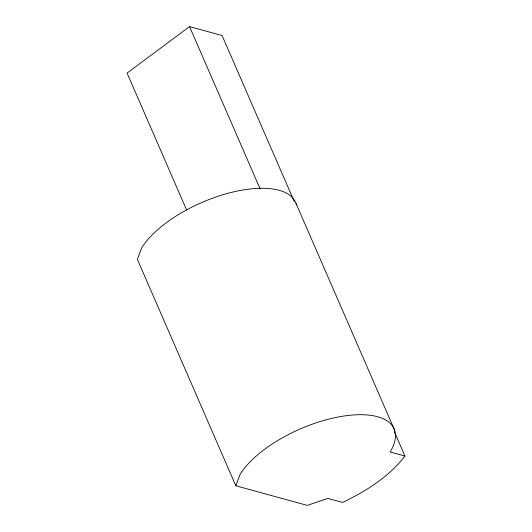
<?xml version="1.0" encoding="UTF-8"?>
<svg xmlns="http://www.w3.org/2000/svg" width="532" height="532" viewBox="0 0 532 532"><rect width="100%" height="100%" fill="white"/><g stroke="black" fill="none" stroke-linecap="round" stroke-linejoin="round"><path stroke-width="0.8" d="M235.822 485.776L240.092 474.418A86.118 37.346 -23.5 0 1 343.945 416.017A86.118 37.346 -23.5 0 1 390.129 451.981L404.925 456.037C388.992 476.785 366.063 491.236 342.694 502.394L327.652 498.451L307.316 505.4L235.822 485.776L137.369 259.35L141.638 247.992A86.118 37.346 -23.5 0 1 226.685 193.648A86.118 37.346 -23.5 0 1 296.477 204.9M294.296 201.601L222.083 35.531L189.552 26.6L127.075 73.07L186.646 210.073M296.038 203.463L394.498 429.889M394.325 431.665L404.925 456.037M189.552 26.6L260.042 188.714"/></g></svg>
